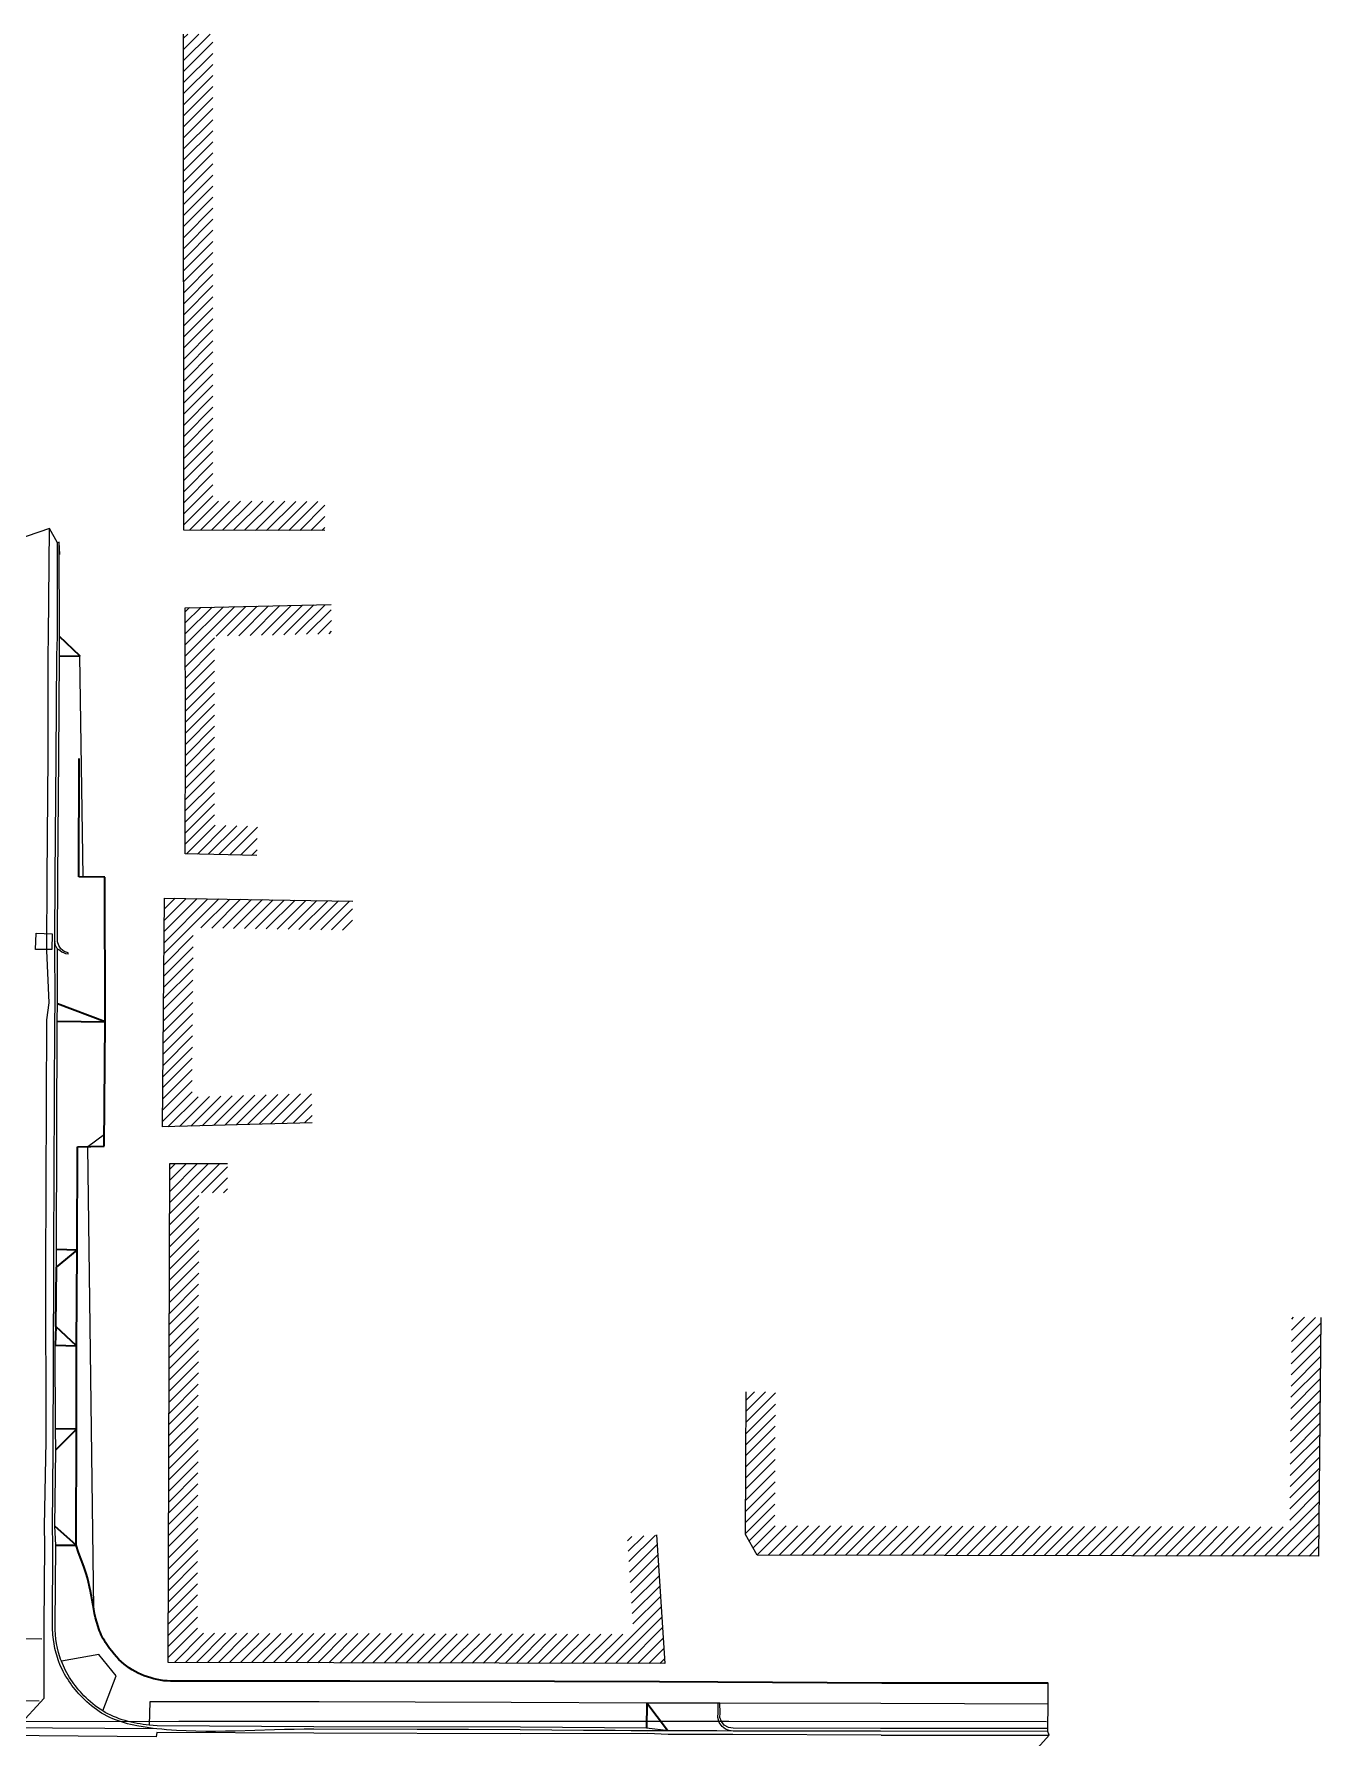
# Model space of a CAD drawing. Header units: feet. Extents: x 6439700 to 6442002, y 1883557 to 1884423.
# Drawn here: x 6440090.8 to 6440399.4, y 1884014 to 1884422.5 of the extents above; entities that cross this region are included whole.
import ezdxf
from ezdxf.lldxf.tags import DXFTag

# ---------------------------------------------------------------- set-up
doc = ezdxf.new("R2010")
doc.units = ezdxf.units.FT
doc.header["$MEASUREMENT"] = 0
doc.layers.get('0').update_dxf_attribs({"color": 253})
for name, color, linetype, lineweight in [('C-PROF-ANNO-', 253, 'Continuous', 25), ('V-DETL-PATT-BLDG-', 253, 'Continuous', 13), ('VF-BLDG-LINE-', 253, 'Continuous', 25), ('VF-ELEC-OVHD-LINE-', 253, 'OVERHEADELECTRIC', 15), ('VF-ELEC-VALT-LINE-', 253, 'Continuous', 13), ('VF-ROAD-DRIV-LINE-', 253, 'Continuous', 35), ('VF-ROAD-STRP-WHIT-LINE-', 253, 'Continuous', 25), ('VF-TOPO-CONC-EDGE-LINE-', 253, 'Continuous', 25), ('VF-TOPO-CONC-GTFL-LINE-', 253, 'Continuous', 25), ('VF-TOPO-CONC-LIPG-LINE-', 253, 'Continuous', 25), ('VF-TOPO-CONC-SWLK-LINE-', 253, 'Continuous', 25), ('VF-TOPO-CONC-TBCB-LINE-', 253, 'Continuous', 25), ('VF-TOPO-CONC-TBWK-LINE-', 253, 'Continuous', 35)]:
    doc.layers.add(name, color=color, linetype=linetype, lineweight=lineweight)
doc.layers.add('VF-TINN-DSRF-BNDY-', color=253, linetype='Continuous', lineweight=25, plot=False)
doc.styles.get("Standard").update_dxf_attribs({"font": 'arial.ttf'})
tags = doc.linetypes.add('OVERHEADELECTRIC', pattern='A,1,-0.03,["OE",Standard,S=0.08,R=0,X=0,Y=-0.04],-0.16,1', length=2.19).pattern_tags.tags
tags[6] = DXFTag(74, 10)

# ---------------------------------------------------------------- blocks, each defined once
blk = doc.blocks.new('205-Corteen-2')
at = {"layer": 'VF-ELEC-VALT-LINE-'}
for points in [[(6440095.18, 1884206.84, 659.53), (6440095.04, 1884203.04, 659.5), (6440091.18, 1884203.08, 659.69), (6440091.31, 1884206.97, 659.73), (6440095.18, 1884206.84, 659.53)], [(6440043.75, 1883798.59, 659.76), (6440049.27, 1883798.65, 657.34), (6440049.28, 1883793.28, 657.48), (6440043.74, 1883793.36, 658.08), (6440043.75, 1883798.59, 659.76)]]:
    blk.add_polyline3d(points, close=True, dxfattribs=at)

msp = doc.modelspace()

# ---------------------------------------------------------------- hatches: boundary and pattern name
at = {"layer": 'V-DETL-PATT-BLDG-'}
h = msp.add_hatch(dxfattribs=at)
h.set_pattern_fill('ANSI31', color=256, scale=15)
h.set_pattern_definition([(45, (0, 0), (-1.3258252147, 1.3258252147), [])])
h.paths.add_polyline_path([(6440133.67, 1884422.55), (6440126.67, 1884422.54), (6440126.69, 1884303.63), (6440160.53, 1884303.49), (6440160.56, 1884310.49), (6440133.68, 1884310.6)])
h.paths.add_polyline_path([(6440134.05, 1884278.17), (6440162.17, 1884278.77), (6440162.02, 1884285.77), (6440127.04, 1884285.02), (6440127.11, 1884254.96), (6440127, 1884226.03), (6440144.23, 1884225.6), (6440144.4, 1884232.6), (6440134.03, 1884232.86), (6440134.11, 1884254.95)])
h.paths.add_polyline_path([(6440167.22, 1884214.68), (6440122.06, 1884215.39), (6440121.63, 1884160.52), (6440157.52, 1884161.55), (6440157.32, 1884168.55), (6440128.68, 1884167.72), (6440129, 1884208.28), (6440167.11, 1884207.68)])
h.paths.add_polyline_path([(6440130.35, 1884144.75), (6440137.18, 1884144.74), (6440137.19, 1884151.74), (6440123.38, 1884151.77), (6440122.94, 1884032.16), (6440242.05, 1884031.91), (6440240.05, 1884062.71), (6440233.07, 1884062.26), (6440234.58, 1884038.93), (6440129.97, 1884039.15)])
h.paths.add_polyline_path([(6440399.39, 1884114.86), (6440392.39, 1884114.93), (6440391.89, 1884064.68), (6440268.45, 1884064.89), (6440268.59, 1884097), (6440261.59, 1884097.03), (6440261.44, 1884062.79), (6440264.24, 1884057.9), (6440398.82, 1884057.66)])

# ---------------------------------------------------------------- linework, layer by layer
at = {"linetype": 'Continuous'}
msp.add_line((6440096.78, 1884300.71, 660.6), (6440096.87, 1884297.79, 660.6), dxfattribs=at)
at = {"layer": 'VF-BLDG-LINE-'}
for points in [[(6440160.53, 1884303.49, 680.36), (6440126.69, 1884303.63, 682.55), (6440126.67, 1884422.54, 681.74)], [(6440144.23, 1884225.6, 679.05), (6440127, 1884226.03, 679.9), (6440127.11, 1884254.96, 687.31), (6440127.04, 1884285.02, 679.74), (6440162.02, 1884285.77, 678.94)], [(6440157.52, 1884161.55, 692.45), (6440121.63, 1884160.52, 694.95), (6440122.06, 1884215.39, 695.63), (6440167.22, 1884214.68, 693.02)], [(6440240.05, 1884062.71, 694.49), (6440242.05, 1884031.91, 695.02), (6440122.94, 1884032.16, 694.92), (6440123.38, 1884151.77, 695.04), (6440137.19, 1884151.74, 694.91)], [(6440399.39, 1884114.86, 688.92), (6440398.82, 1884057.66, 689), (6440264.24, 1884057.9, 688.65), (6440261.44, 1884062.79, 685.72), (6440261.59, 1884097.03, 688.54)]]:
    msp.add_polyline3d(points, dxfattribs=at)
at = {"layer": 'VF-ELEC-OVHD-LINE-', "ltscale": 0.6}
msp.add_lwpolyline([(6440028.14, 1884017.91), (6440125.52, 1884018.04), (6440257.41, 1884018.04), (6440333.6, 1884017.95)], dxfattribs=at)
at = {"layer": 'VF-ROAD-DRIV-LINE-'}
for points in [[(6440096.92, 1884273.4, 660.85), (6440101.77, 1884273.45, 660.97), (6440096.91, 1884278.1, 660.44)], [(6440096.38, 1884185.92, 659.69), (6440107.82, 1884185.75, 659.98), (6440096.45, 1884190.03, 659.3)], [(6440096.05, 1884112.7, 658.55), (6440096.15, 1884126.92, 658.55), (6440101.1, 1884130.95, 659.22), (6440096.18, 1884131.12, 659.1)], [(6440096.02, 1884083.11, 658.01), (6440100.96, 1884088.04, 658.71), (6440095.94, 1884088.13, 658.58)], [(6440096.01, 1884060.23, 658.22), (6440100.87, 1884060.23, 658.37), (6440095.79, 1884064.81, 657.8)], [(6440242.71, 1884015.81, 656), (6440237.74, 1884022.42, 656.94), (6440237.68, 1884016.37, 656.83)]]:
    msp.add_polyline3d(points, dxfattribs=at)
msp.add_polyline3d([(6440096.05, 1884112.7, 658.55), (6440095.88, 1884108.24, 658.88), (6440100.99, 1884108.06, 658.95), (6440096.05, 1884112.7, 658.55)], close=True, dxfattribs=at)
at = {"layer": 'VF-ROAD-STRP-WHIT-LINE-'}
for p, q in [((6440057.66, 1884038.15), (6440092.63, 1884037.79)), ((6440092.02, 1884022.89), (6440058.68, 1884023.03))]:
    msp.add_line(p, q, dxfattribs=at)
at = {"layer": 'VF-TINN-DSRF-BNDY-'}
msp.add_polyline3d([(6440322.92, 1884002.19, 655.67), (6440334.19, 1884014.7, 654.84), (6440333.9, 1884015.56, 654.76), (6440333.89, 1884016.34, 655.56), (6440334, 1884022.14, 655.72), (6440334.01, 1884027.2, 655.87), (6440294.09, 1884027.14, 656.42), (6440254.76, 1884027.39, 656.98), (6440240.79, 1884027.47, 657.04), (6440215.6, 1884027.57, 657.21), (6440166.56, 1884027.67, 657.58), (6440124.31, 1884027.66, 658.01), (6440123.52, 1884027.68, 658.02), (6440120.35, 1884028.04, 658.06), (6440118.78, 1884028.43, 658.09), (6440117.24, 1884028.95, 658.11), (6440115.76, 1884029.6, 658.13), (6440114.35, 1884030.36, 658.15), (6440113.02, 1884031.24, 658.17), (6440112.39, 1884031.71, 658.18), (6440111.75, 1884032.28, 658.18), (6440110.55, 1884033.5, 658.18), (6440109.47, 1884034.83, 658.17), (6440108.96, 1884035.53, 658.17), (6440108.45, 1884036.23, 658.17), (6440107.43, 1884037.85, 658.18), (6440107.17, 1884038.32, 658.19), (6440106.72, 1884039.27, 658.2), (6440106.53, 1884039.76, 658.2), (6440105.85, 1884041.78, 658.23), (6440105.33, 1884043.87, 658.25), (6440105.1, 1884044.97, 658.25), (6440103.69, 1884155.85, 659.67), (6440107.67, 1884158.76, 659.83), (6440107.82, 1884185.75, 659.98), (6440107.8, 1884220.39, 660.39), (6440102.54, 1884220.46, 660.23), (6440101.77, 1884273.45, 660.97), (6440096.91, 1884278.1, 660.44), (6440096.86, 1884300.74, 660.62), (6440096.45, 1884300.6, 660.5), (6440094.5, 1884304.03, 660.68), (6440075.52, 1884297.53, 661.29)], dxfattribs=at)
at = {"layer": 'VF-TOPO-CONC-EDGE-LINE-'}
for p, q in [((6440095.77, 1884204.92, 659.41), (6440095.83, 1884220.52, 659.38)), ((6440095.79, 1884204.69, 659.42), (6440095.77, 1884204.92, 659.41)), ((6440095.83, 1884204.46, 659.42), (6440095.79, 1884204.69, 659.42)), ((6440095.89, 1884204.24, 659.43), (6440095.83, 1884204.46, 659.42)), ((6440095.96, 1884204.02, 659.44), (6440095.89, 1884204.24, 659.43)), ((6440096.06, 1884203.8, 659.45), (6440095.96, 1884204.02, 659.44)), ((6440096.17, 1884203.6, 659.45), (6440096.06, 1884203.8, 659.45)), ((6440096.3, 1884203.41, 659.46), (6440096.17, 1884203.6, 659.45)), ((6440096.45, 1884203.23, 659.47), (6440096.3, 1884203.41, 659.46)), ((6440096.59, 1884203.09, 659.48), (6440096.45, 1884203.23, 659.47)), ((6440096.74, 1884202.96, 659.48), (6440096.59, 1884203.09, 659.48)), ((6440097.07, 1884202.73, 659.5), (6440096.74, 1884202.96, 659.48)), ((6440097.5, 1884202.46, 659.53), (6440097.07, 1884202.73, 659.5)), ((6440097.97, 1884202.24, 659.57), (6440097.5, 1884202.46, 659.53)), ((6440098.45, 1884202.06, 659.6), (6440097.97, 1884202.24, 659.57)), ((6440098.95, 1884201.93, 659.63), (6440098.45, 1884202.06, 659.6)), ((6440106.3, 1884034.05, 658.17), (6440097.36, 1884032.45, 657.92)), ((6440110.48, 1884028.95, 658.15), (6440106.3, 1884034.05, 658.17)), ((6440107.26, 1884020.53, 657.84), (6440110.48, 1884028.95, 658.15)), ((6440254.81, 1884020.13, 656.44), (6440254.87, 1884022.36, 656.66)), ((6440254.77, 1884018.92, 656.31), (6440254.81, 1884020.13, 656.44)), ((6440255.12, 1884017.76, 656.18), (6440254.77, 1884018.92, 656.31)), ((6440255.82, 1884016.78, 656.06), (6440255.12, 1884017.76, 656.18)), ((6440256.57, 1884016.18, 655.95), (6440255.82, 1884016.78, 656.06)), ((6440257.46, 1884015.8, 655.85), (6440256.57, 1884016.18, 655.95)), ((6440258.41, 1884015.66, 655.74), (6440257.46, 1884015.8, 655.85))]:
    msp.add_line(p, q, dxfattribs=at)
at = {"layer": 'VF-TOPO-CONC-GTFL-LINE-'}
for p, q in [((6440096.42, 1884278.02, 660.24), (6440096.45, 1884300.6, 660.5)), ((6440096.23, 1884273.55, 660.19), (6440096.42, 1884278.02, 660.24)), ((6440096.12, 1884249.16, 659.88), (6440096.23, 1884273.55, 660.19)), ((6440095.83, 1884220.52, 659.38), (6440096.12, 1884249.16, 659.88)), ((6440095.89, 1884189.88, 659.18), (6440095.77, 1884204.92, 659.41)), ((6440095.81, 1884185.84, 659.14), (6440095.89, 1884189.88, 659.18)), ((6440095.57, 1884131.15, 658.45), (6440095.81, 1884185.84, 659.14)), ((6440095.54, 1884126.58, 658.37), (6440095.57, 1884131.15, 658.45)), ((6440095.36, 1884083.2, 657.88), (6440095.54, 1884126.58, 658.37)), ((6440095.21, 1884064.73, 657.61), (6440095.36, 1884083.2, 657.88)), ((6440095.32, 1884060.4, 657.56), (6440095.21, 1884064.73, 657.61)), ((6440095.24, 1884041, 657.31), (6440095.32, 1884060.4, 657.56)), ((6440095.24, 1884040.44, 657.31), (6440095.24, 1884041, 657.31)), ((6440095.25, 1884039.89, 657.31), (6440095.24, 1884040.44, 657.31)), ((6440095.28, 1884039.34, 657.31), (6440095.25, 1884039.89, 657.31)), ((6440095.32, 1884038.78, 657.3), (6440095.28, 1884039.34, 657.31)), ((6440095.43, 1884037.68, 657.3), (6440095.32, 1884038.78, 657.3)), ((6440095.6, 1884036.57, 657.3), (6440095.43, 1884037.68, 657.3)), ((6440095.81, 1884035.48, 657.3), (6440095.6, 1884036.57, 657.3)), ((6440096.08, 1884034.4, 657.3), (6440095.81, 1884035.48, 657.3)), ((6440096.23, 1884033.87, 657.3), (6440096.08, 1884034.4, 657.3)), ((6440096.4, 1884033.34, 657.3), (6440096.23, 1884033.87, 657.3)), ((6440096.58, 1884032.81, 657.3), (6440096.4, 1884033.34, 657.3)), ((6440096.77, 1884032.29, 657.29), (6440096.58, 1884032.81, 657.3)), ((6440097, 1884031.69, 657.29), (6440096.77, 1884032.29, 657.29)), ((6440097.26, 1884031.1, 657.29), (6440097, 1884031.69, 657.29)), ((6440097.53, 1884030.52, 657.28), (6440097.26, 1884031.1, 657.29)), ((6440097.82, 1884029.94, 657.28), (6440097.53, 1884030.52, 657.28)), ((6440098.13, 1884029.37, 657.28), (6440097.82, 1884029.94, 657.28)), ((6440098.45, 1884028.81, 657.27), (6440098.13, 1884029.37, 657.28)), ((6440098.79, 1884028.26, 657.27), (6440098.45, 1884028.81, 657.27)), ((6440099.14, 1884027.71, 657.27), (6440098.79, 1884028.26, 657.27)), ((6440099.51, 1884027.18, 657.26), (6440099.14, 1884027.71, 657.27)), ((6440099.89, 1884026.65, 657.26), (6440099.51, 1884027.18, 657.26)), ((6440100.28, 1884026.14, 657.26), (6440099.89, 1884026.65, 657.26)), ((6440100.69, 1884025.63, 657.25), (6440100.28, 1884026.14, 657.26)), ((6440101.1, 1884025.13, 657.25), (6440100.69, 1884025.63, 657.25)), ((6440101.53, 1884024.65, 657.25), (6440101.1, 1884025.13, 657.25)), ((6440101.97, 1884024.18, 657.24), (6440101.53, 1884024.65, 657.25)), ((6440102.42, 1884023.71, 657.24), (6440101.97, 1884024.18, 657.24)), ((6440102.94, 1884023.2, 657.23), (6440102.42, 1884023.71, 657.24)), ((6440103.48, 1884022.69, 657.22), (6440102.94, 1884023.2, 657.23)), ((6440104.03, 1884022.2, 657.21), (6440103.48, 1884022.69, 657.22)), ((6440104.6, 1884021.73, 657.2), (6440104.03, 1884022.2, 657.21)), ((6440105.18, 1884021.27, 657.2), (6440104.6, 1884021.73, 657.2)), ((6440105.78, 1884020.84, 657.19), (6440105.18, 1884021.27, 657.2)), ((6440106.38, 1884020.42, 657.18), (6440105.78, 1884020.84, 657.19)), ((6440107, 1884020.02, 657.17), (6440106.38, 1884020.42, 657.18)), ((6440107.65, 1884019.64, 657.16), (6440107, 1884020.02, 657.17)), ((6440108.3, 1884019.28, 657.15), (6440107.65, 1884019.64, 657.16)), ((6440108.98, 1884018.96, 657.14), (6440108.3, 1884019.28, 657.15)), ((6440109.66, 1884018.65, 657.13), (6440108.98, 1884018.96, 657.14)), ((6440110.36, 1884018.37, 657.13), (6440109.66, 1884018.65, 657.13)), ((6440111.06, 1884018.11, 657.12), (6440110.36, 1884018.37, 657.13)), ((6440111.78, 1884017.87, 657.11), (6440111.06, 1884018.11, 657.12)), ((6440112.5, 1884017.65, 657.1), (6440111.78, 1884017.87, 657.11)), ((6440113.23, 1884017.45, 657.09), (6440112.5, 1884017.65, 657.1)), ((6440120.25, 1884016.24, 656.96), (6440082.76, 1884016.45, 657.25)), ((6440113.96, 1884017.27, 657.08), (6440113.23, 1884017.45, 657.09)), ((6440114.7, 1884017.1, 657.07), (6440113.96, 1884017.27, 657.08)), ((6440115.45, 1884016.95, 657.07), (6440114.7, 1884017.1, 657.07)), ((6440116.93, 1884016.68, 657.05), (6440115.45, 1884016.95, 657.07)), ((6440118.42, 1884016.45, 657.03), (6440116.93, 1884016.68, 657.05)), ((6440119.33, 1884016.34, 656.99), (6440118.42, 1884016.45, 657.03)), ((6440120.25, 1884016.24, 656.96), (6440119.33, 1884016.34, 656.99)), ((6440121.42, 1884016.12, 656.95), (6440120.25, 1884016.24, 656.96)), ((6440122.59, 1884016.02, 656.94), (6440121.42, 1884016.12, 656.95)), ((6440123.76, 1884015.93, 656.93), (6440122.59, 1884016.02, 656.94)), ((6440124.93, 1884015.85, 656.92), (6440123.76, 1884015.93, 656.93)), ((6440127.28, 1884015.73, 656.9), (6440124.93, 1884015.85, 656.92)), ((6440129.63, 1884015.66, 656.88), (6440127.28, 1884015.73, 656.9)), ((6440131.98, 1884015.62, 656.85), (6440129.63, 1884015.66, 656.88)), ((6440134.34, 1884015.62, 656.83), (6440131.98, 1884015.62, 656.85)), ((6440136.69, 1884015.64, 656.81), (6440134.34, 1884015.62, 656.83)), ((6440139.05, 1884015.69, 656.79), (6440136.69, 1884015.64, 656.81)), ((6440143.77, 1884015.82, 656.75), (6440139.05, 1884015.69, 656.79)), ((6440148.48, 1884015.96, 656.71), (6440143.77, 1884015.82, 656.75)), ((6440150.84, 1884016.03, 656.69), (6440148.48, 1884015.96, 656.71)), ((6440153.2, 1884016.08, 656.67), (6440150.84, 1884016.03, 656.69)), ((6440155.55, 1884016.11, 656.64), (6440153.2, 1884016.08, 656.67)), ((6440157.91, 1884016.12, 656.62), (6440155.55, 1884016.11, 656.64)), ((6440182.63, 1884016.08, 656.43), (6440157.91, 1884016.12, 656.62)), ((6440194.99, 1884016.05, 656.33), (6440182.63, 1884016.08, 656.43)), ((6440207.36, 1884016, 656.23), (6440194.99, 1884016.05, 656.33)), ((6440214.96, 1884015.94, 656.17), (6440207.36, 1884016, 656.23)), ((6440222.56, 1884015.86, 656.12), (6440214.96, 1884015.94, 656.17)), ((6440230.17, 1884015.79, 656.06), (6440222.56, 1884015.86, 656.12)), ((6440233.97, 1884015.77, 656.03), (6440230.17, 1884015.79, 656.06)), ((6440237.77, 1884015.76, 656), (6440233.97, 1884015.77, 656.03)), ((6440242.99, 1884015.77, 655.95), (6440237.77, 1884015.76, 656)), ((6440246.85, 1884015.77, 655.9), (6440242.99, 1884015.77, 655.95)), ((6440250.7, 1884015.74, 655.85), (6440246.85, 1884015.77, 655.9)), ((6440254.55, 1884015.71, 655.79), (6440250.7, 1884015.74, 655.85)), ((6440258.41, 1884015.66, 655.74), (6440254.55, 1884015.71, 655.79)), ((6440293.77, 1884015.67, 655.3), (6440258.41, 1884015.66, 655.74)), ((6440333.9, 1884015.56, 654.76), (6440293.77, 1884015.67, 655.3)), ((6440333.9, 1884015.56, 654.76), (6440333.9, 1884015.56, 654.76))]:
    msp.add_line(p, q, dxfattribs=at)
msp.add_point((6440095.77, 1884204.92, 659.41), dxfattribs=at)
at = {"layer": 'VF-TOPO-CONC-LIPG-LINE-'}
for p, q in [((6440094.25, 1884278.38, 660.37), (6440094.5, 1884304.03, 660.68)), ((6440094.21, 1884273.4, 660.33), (6440094.25, 1884278.38, 660.37)), ((6440094.18, 1884249.44, 660), (6440094.21, 1884273.4, 660.33)), ((6440093.96, 1884220.27, 659.52), (6440094.18, 1884249.44, 660)), ((6440093.89, 1884202.85, 659.45), (6440093.96, 1884220.27, 659.52)), ((6440094.42, 1884190.27, 659.22), (6440093.89, 1884202.85, 659.45)), ((6440093.85, 1884186.19, 659.21), (6440094.42, 1884190.27, 659.22)), ((6440093.64, 1884126.25, 658.54), (6440093.85, 1884186.19, 659.21)), ((6440093.72, 1884085.22, 657.87), (6440093.64, 1884126.25, 658.54)), ((6440093.27, 1884064.81, 657.72), (6440093.72, 1884085.22, 657.87)), ((6440093.42, 1884060.28, 657.61), (6440093.27, 1884064.81, 657.72)), ((6440093.25, 1884040.95, 657.39), (6440093.42, 1884060.28, 657.61)), ((6440093.21, 1884032.86, 657.34), (6440093.25, 1884040.95, 657.39)), ((6440093.2, 1884023.56, 657.14), (6440093.21, 1884032.86, 657.34)), ((6440086.93, 1884016.7, 657.22), (6440093.2, 1884023.56, 657.14)), ((6440120.07, 1884014.33, 657.1), (6440082.63, 1884014.62, 657.34)), ((6440120.26, 1884015.31, 657), (6440120.07, 1884014.33, 657.1)), ((6440157.88, 1884015.22, 656.72), (6440120.26, 1884015.31, 657)), ((6440207.36, 1884015.04, 656.29), (6440157.88, 1884015.22, 656.72)), ((6440237.91, 1884015.1, 656.03), (6440207.36, 1884015.04, 656.29)), ((6440242.89, 1884014.87, 655.96), (6440237.91, 1884015.1, 656.03)), ((6440258.34, 1884014.84, 655.79), (6440242.89, 1884014.87, 655.96)), ((6440293.92, 1884014.74, 655.33), (6440258.34, 1884014.84, 655.79))]:
    msp.add_line(p, q, dxfattribs=at)
at = {"layer": 'VF-TOPO-CONC-LIPG-LINE-', "elevation": 655.33}
msp.add_lwpolyline([(6440293.92, 1884014.74), (6440334.19, 1884014.7)], dxfattribs=at)
at = {"layer": 'VF-TOPO-CONC-SWLK-LINE-'}
for p, q in [((6440118.56, 1884022.68, 657.93), (6440118.44, 1884017.1, 657.82)), ((6440159.17, 1884022.71, 657.56), (6440118.56, 1884022.68, 657.93)), ((6440205.21, 1884022.53, 657.18), (6440159.17, 1884022.71, 657.56)), ((6440237.74, 1884022.42, 656.94), (6440205.21, 1884022.53, 657.18)), ((6440254.87, 1884022.36, 656.66), (6440237.74, 1884022.42, 656.94)), ((6440255.26, 1884022.37, 656.71), (6440254.87, 1884022.36, 656.66)), ((6440293.84, 1884022.31, 656.27), (6440255.26, 1884022.37, 656.71)), ((6440334, 1884022.14, 655.72), (6440293.84, 1884022.31, 656.27))]:
    msp.add_line(p, q, dxfattribs=at)
at = {"layer": 'VF-TOPO-CONC-TBCB-LINE-'}
for p, q in [((6440096.91, 1884278.1, 660.44), (6440096.86, 1884300.74, 660.62)), ((6440096.92, 1884273.4, 660.85), (6440096.91, 1884278.1, 660.44)), ((6440096.74, 1884249.16, 660.54), (6440096.92, 1884273.4, 660.85)), ((6440096.5, 1884220.51, 660.08), (6440096.74, 1884249.16, 660.54)), ((6440096.43, 1884204.9, 659.96), (6440096.5, 1884220.51, 660.08)), ((6440096.73, 1884204.02, 659.91), (6440096.43, 1884204.9, 659.96)), ((6440096.45, 1884190.03, 659.3), (6440096.45, 1884203.23, 659.47)), ((6440097.26, 1884203.27, 659.86), (6440096.73, 1884204.02, 659.91)), ((6440098.05, 1884202.63, 659.79), (6440097.26, 1884203.27, 659.86)), ((6440098.99, 1884202.27, 659.72), (6440098.05, 1884202.63, 659.79)), ((6440098.95, 1884201.93, 659.63), (6440098.99, 1884202.27, 659.72)), ((6440096.38, 1884185.92, 659.69), (6440096.45, 1884190.03, 659.3)), ((6440096.18, 1884131.12, 659.1), (6440096.38, 1884185.92, 659.69)), ((6440096.15, 1884126.92, 658.55), (6440096.18, 1884131.12, 659.1)), ((6440095.94, 1884088.13, 658.58), (6440095.88, 1884108.24, 658.88)), ((6440096.02, 1884083.11, 658.01), (6440095.94, 1884088.13, 658.58)), ((6440095.79, 1884064.81, 657.8), (6440096.02, 1884083.11, 658.01)), ((6440096.01, 1884060.23, 658.22), (6440095.79, 1884064.81, 657.8)), ((6440095.87, 1884041.03, 657.95), (6440096.01, 1884060.23, 658.22)), ((6440095.86, 1884040.48, 657.95), (6440095.87, 1884041.03, 657.95)), ((6440095.87, 1884039.94, 657.95), (6440095.86, 1884040.48, 657.95)), ((6440095.93, 1884038.84, 657.95), (6440095.87, 1884039.94, 657.95)), ((6440096.05, 1884037.75, 657.94), (6440095.93, 1884038.84, 657.95)), ((6440096.21, 1884036.67, 657.94), (6440096.05, 1884037.75, 657.94)), ((6440096.42, 1884035.59, 657.93), (6440096.21, 1884036.67, 657.94)), ((6440096.69, 1884034.53, 657.93), (6440096.42, 1884035.59, 657.93)), ((6440097, 1884033.48, 657.92), (6440096.69, 1884034.53, 657.93)), ((6440097.18, 1884032.96, 657.92), (6440097, 1884033.48, 657.92)), ((6440097.36, 1884032.45, 657.92), (6440097.18, 1884032.96, 657.92)), ((6440097.59, 1884031.87, 657.88), (6440097.36, 1884032.45, 657.92)), ((6440097.83, 1884031.3, 657.84), (6440097.59, 1884031.87, 657.88)), ((6440098.1, 1884030.74, 657.8), (6440097.83, 1884031.3, 657.84)), ((6440098.37, 1884030.18, 657.76), (6440098.1, 1884030.74, 657.8)), ((6440098.67, 1884029.63, 657.72), (6440098.37, 1884030.18, 657.76)), ((6440098.97, 1884029.09, 657.68), (6440098.67, 1884029.63, 657.72)), ((6440099.29, 1884028.56, 657.64), (6440098.97, 1884029.09, 657.68)), ((6440099.63, 1884028.03, 657.6), (6440099.29, 1884028.56, 657.64)), ((6440099.98, 1884027.51, 657.56), (6440099.63, 1884028.03, 657.6)), ((6440100.34, 1884027, 657.52), (6440099.98, 1884027.51, 657.56)), ((6440100.72, 1884026.5, 657.48), (6440100.34, 1884027, 657.52)), ((6440101.1, 1884026.01, 657.44), (6440100.72, 1884026.5, 657.48)), ((6440101.5, 1884025.53, 657.4), (6440101.1, 1884026.01, 657.44)), ((6440101.91, 1884025.06, 657.36), (6440101.5, 1884025.53, 657.4)), ((6440102.33, 1884024.6, 657.32), (6440101.91, 1884025.06, 657.36)), ((6440102.76, 1884024.16, 657.29), (6440102.33, 1884024.6, 657.32)), ((6440103.27, 1884023.65, 657.35), (6440102.76, 1884024.16, 657.29)), ((6440103.8, 1884023.15, 657.42), (6440103.27, 1884023.65, 657.35)), ((6440104.34, 1884022.67, 657.49), (6440103.8, 1884023.15, 657.42)), ((6440104.9, 1884022.21, 657.56), (6440104.34, 1884022.67, 657.49)), ((6440105.47, 1884021.76, 657.63), (6440104.9, 1884022.21, 657.56)), ((6440106.05, 1884021.33, 657.7), (6440105.47, 1884021.76, 657.63)), ((6440255.3, 1884020.07, 656.63), (6440255.26, 1884022.37, 656.71)), ((6440106.65, 1884020.92, 657.77), (6440106.05, 1884021.33, 657.7)), ((6440107.26, 1884020.53, 657.84), (6440106.65, 1884020.92, 657.77)), ((6440107.89, 1884020.16, 657.84), (6440107.26, 1884020.53, 657.84)), ((6440108.53, 1884019.82, 657.84), (6440107.89, 1884020.16, 657.84)), ((6440109.19, 1884019.49, 657.84), (6440108.53, 1884019.82, 657.84)), ((6440109.86, 1884019.19, 657.84), (6440109.19, 1884019.49, 657.84)), ((6440110.54, 1884018.91, 657.83), (6440109.86, 1884019.19, 657.84)), ((6440111.23, 1884018.65, 657.83), (6440110.54, 1884018.91, 657.83)), ((6440111.93, 1884018.42, 657.83), (6440111.23, 1884018.65, 657.83)), ((6440112.64, 1884018.2, 657.83), (6440111.93, 1884018.42, 657.83)), ((6440113.35, 1884018, 657.83), (6440112.64, 1884018.2, 657.83)), ((6440114.07, 1884017.82, 657.83), (6440113.35, 1884018, 657.83)), ((6440114.8, 1884017.66, 657.82), (6440114.07, 1884017.82, 657.83)), ((6440115.52, 1884017.52, 657.82), (6440114.8, 1884017.66, 657.82)), ((6440255.27, 1884018.98, 656.62), (6440255.3, 1884020.07, 656.63)), ((6440255.63, 1884017.95, 656.62), (6440255.27, 1884018.98, 656.62)), ((6440256.32, 1884017.11, 656.61), (6440255.63, 1884017.95, 656.62)), ((6440116.25, 1884017.39, 657.82), (6440115.52, 1884017.52, 657.82)), ((6440116.98, 1884017.28, 657.82), (6440116.25, 1884017.39, 657.82)), ((6440117.71, 1884017.18, 657.82), (6440116.98, 1884017.28, 657.82)), ((6440118.44, 1884017.1, 657.82), (6440117.71, 1884017.18, 657.82)), ((6440119.37, 1884017.02, 657.8), (6440118.44, 1884017.1, 657.82)), ((6440120.31, 1884016.97, 657.79), (6440119.37, 1884017.02, 657.8)), ((6440157.88, 1884016.68, 657.48), (6440120.31, 1884016.97, 657.79)), ((6440207.48, 1884016.62, 657.03), (6440157.88, 1884016.68, 657.48)), ((6440237.68, 1884016.37, 656.83), (6440207.48, 1884016.62, 657.03)), ((6440242.99, 1884015.77, 655.95), (6440237.68, 1884016.37, 656.83)), ((6440257.31, 1884016.55, 656.58), (6440256.32, 1884017.11, 656.61)), ((6440258.43, 1884016.39, 656.55), (6440257.31, 1884016.55, 656.58)), ((6440293.8, 1884016.33, 656.1), (6440258.43, 1884016.39, 656.55)), ((6440333.89, 1884016.34, 655.56), (6440293.8, 1884016.33, 656.1))]:
    msp.add_line(p, q, dxfattribs=at)
at = {"layer": 'VF-TOPO-CONC-TBWK-LINE-'}
for p, q in [((6440101.56, 1884220.47, 660.2), (6440101.65, 1884248.88, 660.65)), ((6440107.8, 1884220.39, 660.39), (6440101.56, 1884220.47, 660.2)), ((6440107.82, 1884185.75, 659.98), (6440107.8, 1884220.39, 660.39)), ((6440107.65, 1884155.95, 659.82), (6440107.82, 1884185.75, 659.98)), ((6440101.1, 1884130.95, 659.22), (6440101.23, 1884155.79, 659.54)), ((6440101.23, 1884155.79, 659.54), (6440107.65, 1884155.95, 659.9)), ((6440100.99, 1884108.06, 658.95), (6440101.1, 1884130.95, 659.22)), ((6440100.96, 1884088.04, 658.71), (6440100.99, 1884108.06, 658.95)), ((6440100.87, 1884060.23, 658.37), (6440100.96, 1884088.04, 658.71)), ((6440101.49, 1884058.54, 658.37), (6440100.87, 1884060.23, 658.37)), ((6440102.1, 1884056.84, 658.37), (6440101.49, 1884058.54, 658.37)), ((6440102.7, 1884055.14, 658.37), (6440102.1, 1884056.84, 658.37)), ((6440103.27, 1884053.43, 658.37), (6440102.7, 1884055.14, 658.37)), ((6440103.59, 1884052.4, 658.36), (6440103.27, 1884053.43, 658.37)), ((6440103.86, 1884051.36, 658.34), (6440103.59, 1884052.4, 658.36)), ((6440104.11, 1884050.3, 658.33), (6440103.86, 1884051.36, 658.34)), ((6440104.32, 1884049.23, 658.32), (6440104.11, 1884050.3, 658.33)), ((6440105.11, 1884044.93, 658.27), (6440104.32, 1884049.23, 658.32)), ((6440105.32, 1884043.86, 658.25), (6440105.11, 1884044.93, 658.27)), ((6440105.56, 1884042.81, 658.24), (6440105.32, 1884043.86, 658.25)), ((6440105.83, 1884041.77, 658.23), (6440105.56, 1884042.81, 658.24)), ((6440106.14, 1884040.75, 658.22), (6440105.83, 1884041.77, 658.23)), ((6440106.32, 1884040.24, 658.21), (6440106.14, 1884040.75, 658.22)), ((6440106.5, 1884039.75, 658.2), (6440106.32, 1884040.24, 658.21)), ((6440106.7, 1884039.26, 658.2), (6440106.5, 1884039.75, 658.2)), ((6440106.92, 1884038.77, 658.19), (6440106.7, 1884039.26, 658.2)), ((6440107.15, 1884038.3, 658.19), (6440106.92, 1884038.77, 658.19)), ((6440107.4, 1884037.83, 658.18), (6440107.15, 1884038.3, 658.19)), ((6440107.67, 1884037.37, 658.17), (6440107.4, 1884037.83, 658.18)), ((6440107.95, 1884036.91, 658.17), (6440107.67, 1884037.37, 658.17)), ((6440108.43, 1884036.2, 658.17), (6440107.95, 1884036.91, 658.17)), ((6440108.93, 1884035.5, 658.17), (6440108.43, 1884036.2, 658.17)), ((6440109.44, 1884034.81, 658.17), (6440108.93, 1884035.5, 658.17)), ((6440109.98, 1884034.13, 658.17), (6440109.44, 1884034.81, 658.17)), ((6440110.54, 1884033.48, 658.18), (6440109.98, 1884034.13, 658.17)), ((6440111.12, 1884032.86, 658.18), (6440110.54, 1884033.48, 658.18)), ((6440111.74, 1884032.26, 658.18), (6440111.12, 1884032.86, 658.18)), ((6440112.39, 1884031.71, 658.18), (6440111.74, 1884032.26, 658.18)), ((6440113.01, 1884031.23, 658.17), (6440112.39, 1884031.71, 658.18)), ((6440113.67, 1884030.77, 658.16), (6440113.01, 1884031.23, 658.17)), ((6440114.34, 1884030.35, 658.15), (6440113.67, 1884030.77, 658.16)), ((6440115.04, 1884029.95, 658.14), (6440114.34, 1884030.35, 658.15)), ((6440115.76, 1884029.58, 658.13), (6440115.04, 1884029.95, 658.14)), ((6440116.49, 1884029.25, 658.12), (6440115.76, 1884029.58, 658.13)), ((6440117.24, 1884028.94, 658.11), (6440116.49, 1884029.25, 658.12)), ((6440118, 1884028.66, 658.1), (6440117.24, 1884028.94, 658.11)), ((6440118.77, 1884028.42, 658.09), (6440118, 1884028.66, 658.1)), ((6440119.56, 1884028.21, 658.07), (6440118.77, 1884028.42, 658.09)), ((6440120.34, 1884028.03, 658.06), (6440119.56, 1884028.21, 658.07)), ((6440121.14, 1884027.88, 658.05), (6440120.34, 1884028.03, 658.06)), ((6440121.93, 1884027.77, 658.04), (6440121.14, 1884027.88, 658.05)), ((6440122.73, 1884027.7, 658.03), (6440121.93, 1884027.77, 658.04)), ((6440123.52, 1884027.66, 658.02), (6440122.73, 1884027.7, 658.03)), ((6440124.31, 1884027.66, 658.01), (6440123.52, 1884027.66, 658.02)), ((6440166.56, 1884027.67, 657.58), (6440124.31, 1884027.66, 658.01)), ((6440215.6, 1884027.57, 657.21), (6440166.56, 1884027.67, 657.58)), ((6440240.79, 1884027.47, 657.04), (6440215.6, 1884027.57, 657.21)), ((6440254.76, 1884027.39, 656.98), (6440240.79, 1884027.47, 657.04)), ((6440294.09, 1884027.14, 656.42), (6440254.76, 1884027.39, 656.98)), ((6440334.01, 1884027.2, 655.87), (6440294.09, 1884027.14, 656.42))]:
    msp.add_line(p, q, dxfattribs=at)

# ---------------------------------------------------------------- block references
at = {"layer": 'C-PROF-ANNO-'}
msp.add_blockref('205-Corteen-2', (0, 0), dxfattribs=at)

doc.saveas('drawing.dxf')
